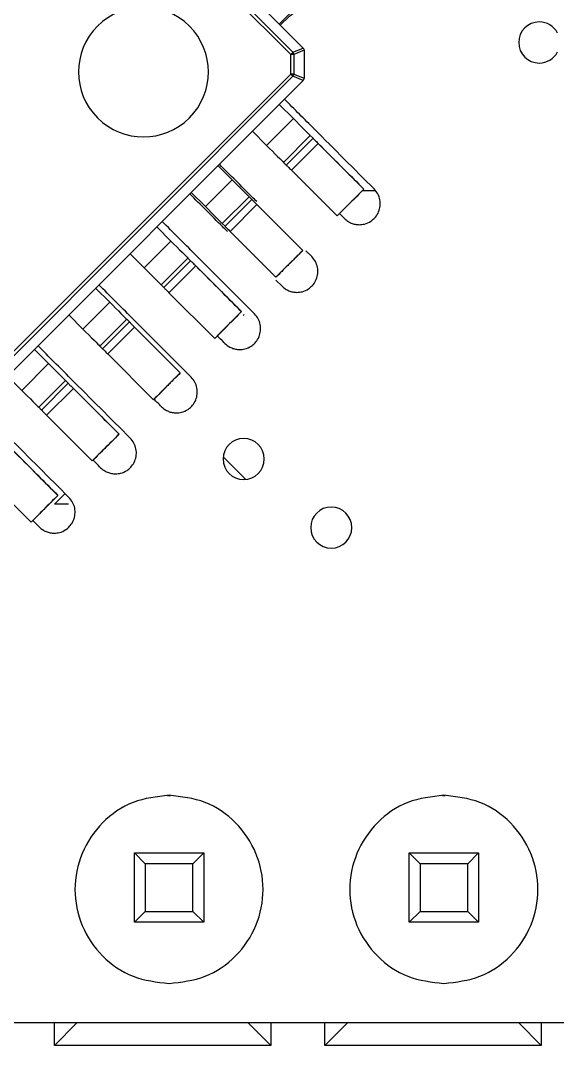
# Model space of a CAD drawing. Header units: millimetres. Extents: x 53 to 376, y 29 to 265.
# Drawn here: x 307.066 to 309.548, y 88.933 to 93.667 of the extents above; entities that cross this region are included whole.
import ezdxf

# ---------------------------------------------------------------- set-up
doc = ezdxf.new("R2010")
doc.units = ezdxf.units.MM

msp = doc.modelspace()

# ---------------------------------------------------------------- linework, layer by layer
at = {"color": 7, "linetype": 'Continuous', "lineweight": 25}
for p, q in [((306.0479, 95.8648), (308.3725, 93.5401)), ((308.3152, 93.5102), (306.0179, 95.8075)), ((306.0282, 95.8178), (308.3255, 93.5205)), ((308.262, 93.6506), (308.3273, 93.7159)), ((308.3152, 93.4199), (308.3152, 93.5102)), ((308.3298, 93.5102), (308.3152, 93.5102)), ((308.3255, 93.5205), (308.3727, 93.54)), ((308.3769, 93.5297), (308.3298, 93.5102)), ((308.3298, 93.5102), (308.3298, 93.4199)), ((308.3725, 93.5401), (308.3727, 93.54)), ((308.3769, 93.5297), (308.3769, 93.5295)), ((308.3769, 93.5295), (308.3769, 93.4005)), ((306.0179, 91.1226), (308.3152, 93.4199)), ((308.3298, 93.4199), (308.3152, 93.4199)), ((308.3298, 93.4199), (308.3769, 93.4003)), ((308.3255, 93.4096), (306.0282, 91.1123)), ((308.3725, 93.3899), (306.0479, 91.0652)), ((308.3727, 93.39), (308.3255, 93.4096)), ((308.3727, 93.39), (308.3725, 93.3899)), ((308.3769, 93.4005), (308.3769, 93.4003)), ((308.262, 93.2794), (308.3273, 93.2141)), ((308.2035, 93.0904), (308.3273, 93.2141)), ((308.1383, 93.1557), (308.2035, 93.0904)), ((308.2819, 93.0121), (308.4056, 93.1358)), ((308.4056, 93.1358), (308.4181, 93.1233)), ((308.2944, 92.9996), (308.4181, 93.1233)), ((308.3182, 92.9758), (308.4419, 93.0995)), ((308.4419, 93.0995), (308.6532, 92.8882)), ((307.9792, 92.9966), (308.0444, 92.9313)), ((308.2819, 93.0121), (308.2944, 92.9996)), ((308.3182, 92.9758), (308.5295, 92.7644)), ((307.9207, 92.8076), (308.0444, 92.9313)), ((307.8554, 92.8728), (307.9207, 92.8076)), ((307.999, 92.7292), (308.1228, 92.853)), ((308.1228, 92.853), (308.1353, 92.8405)), ((308.5295, 92.7644), (308.6532, 92.8882)), ((308.6479, 92.8828), (308.7053, 92.8828)), ((308.0115, 92.7167), (308.1353, 92.8405)), ((308.0353, 92.6929), (308.1591, 92.8167)), ((308.1591, 92.8167), (308.3704, 92.6053)), ((307.6963, 92.7137), (307.7616, 92.6485)), ((307.999, 92.7292), (308.0115, 92.7167)), ((308.0353, 92.6929), (308.2467, 92.4816)), ((307.6379, 92.5247), (307.7616, 92.6485)), ((307.5726, 92.59), (307.6379, 92.5247)), ((307.7162, 92.4464), (307.8399, 92.5701)), ((307.8399, 92.5701), (307.8524, 92.5576)), ((308.2467, 92.4816), (308.3704, 92.6053)), ((308.412, 92.5768), (308.3846, 92.6042)), ((307.7287, 92.4339), (307.8524, 92.5576)), ((307.7525, 92.4101), (307.8762, 92.5338)), ((307.8762, 92.5338), (308.0876, 92.3225)), ((308.2752, 92.44), (308.2466, 92.4686)), ((307.4135, 92.4309), (307.4788, 92.3656)), ((307.7162, 92.4464), (307.7287, 92.4339)), ((307.7525, 92.4101), (307.9638, 92.1987)), ((307.355, 92.2419), (307.4788, 92.3656)), ((307.2898, 92.3071), (307.355, 92.2419)), ((307.4334, 92.1635), (307.5571, 92.2873)), ((307.5571, 92.2873), (307.5696, 92.2748)), ((307.9638, 92.1987), (308.0876, 92.3225)), ((308.1, 92.3101), (308.0955, 92.3055)), ((307.4458, 92.151), (307.5696, 92.2748)), ((307.4697, 92.1272), (307.5934, 92.251)), ((307.5934, 92.251), (307.8047, 92.0396)), ((307.1307, 92.148), (307.1959, 92.0828)), ((307.4334, 92.1635), (307.4458, 92.151)), ((307.4697, 92.1272), (307.681, 91.9159)), ((307.0722, 91.959), (307.1959, 92.0828)), ((307.681, 91.9159), (307.8047, 92.0396)), ((307.0069, 92.0243), (307.0722, 91.959)), ((307.1505, 91.8807), (307.2743, 92.0044)), ((307.2743, 92.0044), (307.2867, 91.9919)), ((307.163, 91.8682), (307.2867, 91.9919)), ((307.1868, 91.8444), (307.3106, 91.9681)), ((307.3106, 91.9681), (307.5219, 91.7568)), ((307.1505, 91.8807), (307.163, 91.8682)), ((307.1868, 91.8444), (307.3981, 91.6331)), ((307.3981, 91.6331), (307.5219, 91.7568)), ((307.0277, 91.6853), (307.239, 91.474)), ((308.0032, 91.6524), (308.1081, 91.5475)), ((306.904, 91.5615), (307.1153, 91.3502)), ((307.1153, 91.3502), (307.239, 91.474)), ((307.2724, 91.4824), (307.2228, 91.4328)), ((307.2887, 91.4328), (307.2228, 91.4328)), ((307.7463, 90.0872), (307.7593, 90.0872)), ((309.0163, 90.0872), (309.0293, 90.0872)), ((307.5928, 89.8222), (307.9128, 89.8222)), ((307.5928, 89.8222), (307.6428, 89.7722)), ((307.5928, 89.5022), (307.5928, 89.8222)), ((307.9128, 89.8222), (307.8628, 89.7722)), ((307.9128, 89.8222), (307.9128, 89.5022)), ((308.8628, 89.8222), (309.1828, 89.8222)), ((308.8628, 89.8222), (308.9128, 89.7722)), ((308.8628, 89.5022), (308.8628, 89.8222)), ((309.1828, 89.8222), (309.1328, 89.7722)), ((309.1828, 89.8222), (309.1828, 89.5022)), ((307.8628, 89.7722), (307.6428, 89.7722)), ((307.6428, 89.7722), (307.6428, 89.5522)), ((307.8628, 89.5522), (307.8628, 89.7722)), ((309.1328, 89.7722), (308.9128, 89.7722)), ((308.9128, 89.7722), (308.9128, 89.5522)), ((309.1328, 89.5522), (309.1328, 89.7722)), ((307.6428, 89.5522), (307.5928, 89.5022)), ((307.6428, 89.5522), (307.8628, 89.5522)), ((307.8628, 89.5522), (307.9128, 89.5022)), ((308.9128, 89.5522), (308.8628, 89.5022)), ((308.9128, 89.5522), (309.1328, 89.5522)), ((309.1328, 89.5522), (309.1828, 89.5022)), ((307.7309, 89.5022), (307.5928, 89.5022)), ((307.9128, 89.5022), (307.7746, 89.5022)), ((309.0009, 89.5022), (308.8628, 89.5022)), ((309.1828, 89.5022), (309.0446, 89.5022)), ((319.8228, 89.0372), (298.2228, 89.0372)), ((307.3272, 89.0372), (307.2228, 88.9328)), ((307.2228, 88.9328), (307.2228, 89.0372)), ((308.1184, 89.0372), (308.2228, 88.9328)), ((308.2228, 89.0372), (308.2228, 88.9328)), ((308.5772, 89.0372), (308.4728, 88.9328)), ((308.4728, 88.9328), (308.4728, 89.0372)), ((309.3684, 89.0372), (309.4728, 88.9328)), ((309.4728, 89.0372), (309.4728, 88.9328)), ((308.2228, 88.9328), (307.2228, 88.9328)), ((309.4728, 88.9328), (308.4728, 88.9328))]:
    msp.add_line(p, q, dxfattribs=at)
at = {"color": 7, "linetype": 'Continuous', "lineweight": 25, "flags": 128}
for points in [[(308.3255, 93.5205), (308.3249, 93.5199), (308.3241, 93.5191), (308.323, 93.518), (308.3217, 93.5167), (308.3203, 93.5152), (308.3187, 93.5136), (308.317, 93.5119), (308.3152, 93.5102)], [(308.3255, 93.4096), (308.3249, 93.4101), (308.3241, 93.411), (308.323, 93.412), (308.3217, 93.4133), (308.3203, 93.4148), (308.3187, 93.4164), (308.317, 93.4181), (308.3152, 93.4199)], [(308.3273, 93.2141), (308.3411, 93.2003), (308.3545, 93.1869), (308.3671, 93.1744), (308.3784, 93.163), (308.3882, 93.1532), (308.3962, 93.1452), (308.402, 93.1394), (308.4056, 93.1358)], [(308.2035, 93.0904), (308.2174, 93.0766), (308.2308, 93.0632), (308.2433, 93.0506), (308.2547, 93.0393), (308.2645, 93.0295), (308.2724, 93.0215), (308.2783, 93.0156), (308.2819, 93.0121)], [(308.4181, 93.1233), (308.4192, 93.1222), (308.421, 93.1204), (308.4234, 93.1181), (308.4263, 93.1151), (308.4297, 93.1117), (308.4336, 93.1079), (308.4376, 93.1038), (308.4419, 93.0995)], [(308.2944, 92.9996), (308.2955, 92.9985), (308.2972, 92.9967), (308.2996, 92.9943), (308.3026, 92.9914), (308.306, 92.9879), (308.3098, 92.9841), (308.3139, 92.98), (308.3182, 92.9758)], [(308.0444, 92.9313), (308.0583, 92.9175), (308.0717, 92.9041), (308.0842, 92.8915), (308.0956, 92.8802), (308.1054, 92.8704), (308.1133, 92.8624), (308.1192, 92.8565), (308.1228, 92.853)], [(307.9207, 92.8076), (307.9345, 92.7937), (307.9479, 92.7803), (307.9605, 92.7678), (307.9718, 92.7564), (307.9816, 92.7466), (307.9896, 92.7387), (307.9955, 92.7328), (307.999, 92.7292)], [(308.1353, 92.8405), (308.1364, 92.8394), (308.1381, 92.8376), (308.1405, 92.8352), (308.1435, 92.8323), (308.1469, 92.8288), (308.1507, 92.825), (308.1548, 92.8209), (308.1591, 92.8167)], [(308.0115, 92.7167), (308.0126, 92.7156), (308.0144, 92.7139), (308.0168, 92.7115), (308.0197, 92.7085), (308.0232, 92.7051), (308.027, 92.7013), (308.0311, 92.6972), (308.0353, 92.6929)], [(307.7616, 92.6485), (307.7754, 92.6346), (307.7888, 92.6212), (307.8014, 92.6087), (307.8127, 92.5973), (307.8225, 92.5875), (307.8305, 92.5796), (307.8364, 92.5737), (307.8399, 92.5701)], [(307.6379, 92.5247), (307.6517, 92.5109), (307.6651, 92.4975), (307.6776, 92.4849), (307.689, 92.4736), (307.6988, 92.4638), (307.7068, 92.4558), (307.7126, 92.45), (307.7162, 92.4464)], [(307.8524, 92.5576), (307.8535, 92.5565), (307.8553, 92.5548), (307.8577, 92.5524), (307.8606, 92.5494), (307.8641, 92.546), (307.8679, 92.5422), (307.872, 92.5381), (307.8762, 92.5338)], [(307.7287, 92.4339), (307.7298, 92.4328), (307.7316, 92.431), (307.7339, 92.4286), (307.7369, 92.4257), (307.7403, 92.4223), (307.7441, 92.4184), (307.7482, 92.4143), (307.7525, 92.4101)], [(307.4788, 92.3656), (307.4926, 92.3518), (307.506, 92.3384), (307.5185, 92.3258), (307.5299, 92.3145), (307.5397, 92.3047), (307.5477, 92.2967), (307.5535, 92.2909), (307.5571, 92.2873)], [(307.355, 92.2419), (307.3688, 92.2281), (307.3822, 92.2147), (307.3948, 92.2021), (307.4061, 92.1907), (307.416, 92.1809), (307.4239, 92.173), (307.4298, 92.1671), (307.4334, 92.1635)], [(307.5696, 92.2748), (307.5707, 92.2737), (307.5725, 92.2719), (307.5748, 92.2695), (307.5778, 92.2666), (307.5812, 92.2632), (307.585, 92.2593), (307.5891, 92.2552), (307.5934, 92.251)], [(307.4458, 92.151), (307.4469, 92.1499), (307.4487, 92.1482), (307.4511, 92.1458), (307.454, 92.1428), (307.4575, 92.1394), (307.4613, 92.1356), (307.4654, 92.1315), (307.4697, 92.1272)], [(307.1959, 92.0828), (307.2097, 92.069), (307.2231, 92.0556), (307.2357, 92.043), (307.247, 92.0316), (307.2569, 92.0218), (307.2648, 92.0139), (307.2707, 92.008), (307.2743, 92.0044)], [(307.0722, 91.959), (307.086, 91.9452), (307.0994, 91.9318), (307.1119, 91.9192), (307.1233, 91.9079), (307.1331, 91.8981), (307.1411, 91.8901), (307.1469, 91.8843), (307.1505, 91.8807)], [(307.2867, 91.9919), (307.2878, 91.9908), (307.2896, 91.9891), (307.292, 91.9867), (307.2949, 91.9837), (307.2984, 91.9803), (307.3022, 91.9765), (307.3063, 91.9724), (307.3106, 91.9681)], [(307.163, 91.8682), (307.1641, 91.8671), (307.1659, 91.8653), (307.1683, 91.8629), (307.1712, 91.86), (307.1746, 91.8566), (307.1784, 91.8528), (307.1825, 91.8487), (307.1868, 91.8444)]]:
    msp.add_lwpolyline(points, dxfattribs=at)
at = {"color": 7, "linetype": 'Continuous', "lineweight": 25}
for centre, radius, start, end in [((307.6345, 93.4297), 0.3, 315, 135), ((309.4633, 93.5658), 0.095, 90, 270), ((309.4633, 93.5658), 0.095, 27.2039, 90), ((307.6345, 93.4297), 0.3, 135, 315), ((308.3143, 93.5098), 0.0155, 1.4375, 43.5623), ((309.4633, 93.5658), 0.095, 270, 332.7961), ((308.3143, 93.4203), 0.0155, 316.4377, 358.5625), ((308.0976, 91.6419), 0.095, 90, 270), ((308.0976, 91.6419), 0.095, 270, 90), ((308.5022, 91.3251), 0.095, 90, 270), ((308.5022, 91.3251), 0.095, 270, 90)]:
    msp.add_arc(centre, radius, start, end, dxfattribs=at)
for points, knots in [([(308.2663, 93.6463), (308.3436, 93.7184), (308.4966, 93.8611), (308.6495, 94.0037), (308.7252, 94.0743)], [0, 0, 0, 0, 0.505472, 1, 1, 1, 1]), ([(308.3769, 93.5297), (308.3767, 93.5318), (308.3762, 93.5357), (308.3737, 93.5387), (308.3727, 93.54)], [0, 0, 0, 0, 0.559961, 1, 1, 1, 1]), ([(308.3727, 93.39), (308.374, 93.3918), (308.3764, 93.3948), (308.3768, 93.3986), (308.3769, 93.4003)], [0, 0, 0, 0, 0.559967, 1, 1, 1, 1]), ([(308.7004, 92.8893), (308.6084, 92.9813), (308.4704, 93.1194), (308.3323, 93.2575), (308.2862, 93.3036)], [0, 0, 0, 0, 0.666121, 1, 1, 1, 1]), ([(308.4419, 93.0995), (308.4814, 93.06), (308.5521, 92.9894), (308.6223, 92.9191), (308.6532, 92.8882)], [0, 0, 0, 0, 0.558988, 1, 1, 1, 1]), ([(308.158, 92.8308), (308.1506, 92.8381), (308.0932, 92.8955), (308.0358, 92.953), (307.9857, 93.0031)], [0, 0, 0, 0, 0.127261, 1, 1, 1, 1]), ([(308.0224, 92.6928), (308.0147, 92.7005), (307.9569, 92.7584), (307.899, 92.8162), (307.8489, 92.8663)], [0, 0, 0, 0, 0.133374, 1, 1, 1, 1]), ([(308.6532, 92.8882), (308.6429, 92.8779), (308.6229, 92.8578), (308.5822, 92.8172), (308.5567, 92.7916), (308.5406, 92.7756)], [0, 0, 0, 0, 0.282101, 0.549257, 1, 1, 1, 1]), ([(308.632, 92.7242), (308.6401, 92.7248), (308.6591, 92.7262), (308.6824, 92.7371), (308.6983, 92.75), (308.711, 92.764), (308.7227, 92.7833), (308.7297, 92.8113), (308.7282, 92.8399), (308.7189, 92.8674), (308.7066, 92.882), (308.7004, 92.8893)], [0, 0, 0, 0, 0.106531, 0.249802, 0.330889, 0.375031, 0.499759, 0.624723, 0.749686, 0.874431, 1, 1, 1, 1]), ([(308.5636, 92.7526), (308.5593, 92.7569), (308.5517, 92.7645), (308.544, 92.7722), (308.5406, 92.7756)], [0, 0, 0, 0, 0.560005, 1, 1, 1, 1]), ([(308.5636, 92.7526), (308.5684, 92.7483), (308.5778, 92.7399), (308.5948, 92.7311), (308.613, 92.7253), (308.6257, 92.7246), (308.632, 92.7242)], [0, 0, 0, 0, 0.250001, 0.500002, 0.75, 1, 1, 1, 1]), ([(308.1476, 92.3125), (308.0557, 92.4045), (307.9136, 92.5466), (307.7715, 92.6886), (307.7214, 92.7388)], [0, 0, 0, 0, 0.647317, 1, 1, 1, 1]), ([(308.3704, 92.6053), (308.3592, 92.5941), (308.3376, 92.5726), (308.2926, 92.5275), (308.2643, 92.4992), (308.2467, 92.4816)], [0, 0, 0, 0, 0.289933, 0.556056, 1, 1, 1, 1]), ([(308.3436, 92.4117), (308.3516, 92.4123), (308.3706, 92.4137), (308.394, 92.4246), (308.4098, 92.4374), (308.4226, 92.4515), (308.4342, 92.4708), (308.4412, 92.4987), (308.4398, 92.5274), (308.4304, 92.5549), (308.4181, 92.5695), (308.412, 92.5768)], [0, 0, 0, 0, 0.10653, 0.249802, 0.330889, 0.37503, 0.499759, 0.624723, 0.749686, 0.874431, 1, 1, 1, 1]), ([(307.8762, 92.5338), (307.9157, 92.4943), (307.9864, 92.4237), (308.0566, 92.3535), (308.0876, 92.3225)], [0, 0, 0, 0, 0.558963, 1, 1, 1, 1]), ([(307.8551, 92.0199), (307.7631, 92.1119), (307.621, 92.254), (307.4789, 92.3961), (307.4288, 92.4462)], [0, 0, 0, 0, 0.647317, 1, 1, 1, 1]), ([(308.2752, 92.44), (308.2799, 92.4358), (308.2894, 92.4274), (308.3063, 92.4186), (308.3246, 92.4128), (308.3372, 92.4121), (308.3436, 92.4117)], [0, 0, 0, 0, 0.25, 0.5, 0.750001, 1, 1, 1, 1]), ([(308.0876, 92.3225), (308.0774, 92.3123), (308.0576, 92.2925), (308.0166, 92.2516), (307.9916, 92.2266), (307.9758, 92.2108)], [0, 0, 0, 0, 0.281689, 0.546178, 1, 1, 1, 1]), ([(308.0792, 92.1474), (308.0873, 92.148), (308.1063, 92.1494), (308.1296, 92.1603), (308.1455, 92.1731), (308.1582, 92.1871), (308.1699, 92.2065), (308.1769, 92.2344), (308.1754, 92.2631), (308.1661, 92.2906), (308.1538, 92.3052), (308.1476, 92.3125)], [0, 0, 0, 0, 0.10653, 0.249802, 0.330888, 0.37503, 0.499759, 0.624723, 0.749686, 0.874431, 1, 1, 1, 1]), ([(308.0109, 92.1757), (308.0043, 92.1823), (307.9926, 92.1939), (307.981, 92.2056), (307.9758, 92.2108)], [0, 0, 0, 0, 0.560006, 1, 1, 1, 1]), ([(307.5735, 91.7384), (307.4815, 91.8304), (307.3395, 91.9724), (307.1974, 92.1145), (307.1473, 92.1646)], [0, 0, 0, 0, 0.647316, 1, 1, 1, 1]), ([(308.0109, 92.1757), (308.0156, 92.1715), (308.025, 92.163), (308.042, 92.1543), (308.0602, 92.1485), (308.0729, 92.1478), (308.0792, 92.1474)], [0, 0, 0, 0, 0.25, 0.5, 0.750001, 1, 1, 1, 1]), ([(307.8047, 92.0396), (307.795, 92.0299), (307.7802, 92.0152), (307.759, 91.994), (307.7262, 91.9614), (307.7024, 91.9376), (307.6831, 91.9183)], [0, 0, 0, 0, 0.251406, 0.382978, 0.501631, 1, 1, 1, 1]), ([(307.7867, 91.8548), (307.7947, 91.8554), (307.8137, 91.8568), (307.8371, 91.8677), (307.8529, 91.8805), (307.8657, 91.8946), (307.8773, 91.9139), (307.8843, 91.9418), (307.8828, 91.9705), (307.8735, 91.998), (307.8612, 92.0126), (307.8551, 92.0199)], [0, 0, 0, 0, 0.106531, 0.249802, 0.330889, 0.375031, 0.499759, 0.624723, 0.749686, 0.874431, 1, 1, 1, 1]), ([(307.3106, 91.9681), (307.35, 91.9287), (307.4206, 91.8581), (307.4909, 91.7878), (307.5219, 91.7568)], [0, 0, 0, 0, 0.559514, 1, 1, 1, 1]), ([(307.7183, 91.8831), (307.7117, 91.8897), (307.7, 91.9014), (307.6883, 91.9132), (307.6831, 91.9183)], [0, 0, 0, 0, 0.560009, 1, 1, 1, 1]), ([(307.2903, 91.4644), (307.1983, 91.5564), (307.0578, 91.6969), (306.9173, 91.8375), (306.8687, 91.8861)], [0, 0, 0, 0, 0.654413, 1, 1, 1, 1]), ([(307.7183, 91.8831), (307.723, 91.8789), (307.7325, 91.8705), (307.7494, 91.8617), (307.7677, 91.8559), (307.7803, 91.8552), (307.7867, 91.8548)], [0, 0, 0, 0, 0.2499979, 0.4999987, 0.7500001, 1, 1, 1, 1]), ([(307.5219, 91.7568), (307.511, 91.7459), (307.49, 91.725), (307.4456, 91.6805), (307.4187, 91.6536), (307.4017, 91.6366)], [0, 0, 0, 0, 0.285991, 0.549397, 1, 1, 1, 1]), ([(307.5051, 91.5733), (307.5132, 91.5739), (307.5322, 91.5753), (307.5555, 91.5861), (307.5714, 91.599), (307.5841, 91.613), (307.5958, 91.6324), (307.6028, 91.6603), (307.6013, 91.689), (307.592, 91.7165), (307.5797, 91.7311), (307.5735, 91.7384)], [0, 0, 0, 0, 0.106531, 0.249801, 0.330889, 0.375031, 0.49976, 0.624724, 0.749686, 0.874432, 1, 1, 1, 1]), ([(307.0277, 91.6853), (307.0672, 91.6458), (307.1378, 91.5752), (307.2081, 91.5049), (307.239, 91.474)], [0, 0, 0, 0, 0.55924, 1, 1, 1, 1]), ([(307.4367, 91.6016), (307.4302, 91.6081), (307.4185, 91.6198), (307.4068, 91.6315), (307.4017, 91.6366)], [0, 0, 0, 0, 0.560007, 1, 1, 1, 1]), ([(307.4367, 91.6016), (307.4415, 91.5974), (307.4509, 91.5889), (307.4679, 91.5801), (307.4861, 91.5744), (307.4988, 91.5736), (307.5051, 91.5733)], [0, 0, 0, 0, 0.250001, 0.499999, 0.75, 1, 1, 1, 1]), ([(307.239, 91.474), (307.2285, 91.4634), (307.208, 91.443), (307.1656, 91.4006), (307.1396, 91.3745), (307.1231, 91.3581)], [0, 0, 0, 0, 0.283833, 0.548734, 1, 1, 1, 1]), ([(307.2219, 91.2993), (307.23, 91.2999), (307.249, 91.3013), (307.2723, 91.3122), (307.2882, 91.3251), (307.3009, 91.3391), (307.3126, 91.3584), (307.3196, 91.3864), (307.3181, 91.415), (307.3088, 91.4425), (307.2965, 91.4571), (307.2903, 91.4644)], [0, 0, 0, 0, 0.106529, 0.249802, 0.330889, 0.37503, 0.499759, 0.624723, 0.749685, 0.874431, 1, 1, 1, 1]), ([(307.1535, 91.3277), (307.1479, 91.3333), (307.1377, 91.3435), (307.1276, 91.3536), (307.1231, 91.3581)], [0, 0, 0, 0, 0.56001, 1, 1, 1, 1]), ([(307.1535, 91.3277), (307.1583, 91.3234), (307.1677, 91.315), (307.1847, 91.3062), (307.2029, 91.3004), (307.2156, 91.2997), (307.2219, 91.2993)], [0, 0, 0, 0, 0.249999, 0.500002, 0.750001, 1, 1, 1, 1]), ([(307.7528, 90.0885), (307.6959, 90.082), (307.5821, 90.0689), (307.4375, 89.9684), (307.3408, 89.8248), (307.3069, 89.6539), (307.3408, 89.4831), (307.4375, 89.3395), (307.5821, 89.239), (307.6959, 89.2259), (307.7528, 89.2194)], [0, 0, 0, 0, 0.125, 0.25, 0.375, 0.5, 0.625, 0.75, 0.875, 1, 1, 1, 1]), ([(307.7528, 89.2194), (307.8096, 89.2259), (307.9234, 89.239), (308.068, 89.3395), (308.1647, 89.4831), (308.1986, 89.6539), (308.1647, 89.8248), (308.068, 89.9684), (307.9234, 90.0689), (307.8096, 90.082), (307.7528, 90.0885)], [0, 0, 0, 0, 0.125, 0.25, 0.375, 0.5, 0.625, 0.75, 0.875, 1, 1, 1, 1]), ([(309.0228, 90.0885), (308.9659, 90.082), (308.8521, 90.0689), (308.7075, 89.9684), (308.6108, 89.8248), (308.5769, 89.6539), (308.6108, 89.4831), (308.7075, 89.3395), (308.8521, 89.239), (308.9659, 89.2259), (309.0228, 89.2194)], [0, 0, 0, 0, 0.125, 0.25, 0.375, 0.5, 0.625, 0.75, 0.875, 1, 1, 1, 1]), ([(309.0228, 89.2194), (309.0796, 89.2259), (309.1934, 89.239), (309.338, 89.3395), (309.4347, 89.4831), (309.4686, 89.6539), (309.4347, 89.8248), (309.338, 89.9684), (309.1934, 90.0689), (309.0796, 90.082), (309.0228, 90.0885)], [0, 0, 0, 0, 0.125, 0.2499999, 0.375, 0.5, 0.625, 0.7500001, 0.875, 1, 1, 1, 1]), ([(307.5928, 89.8222), (307.6119, 89.8222), (307.6475, 89.8222), (307.7089, 89.8222), (307.7778, 89.8222), (307.8495, 89.8222), (307.8904, 89.8222), (307.9128, 89.8222)], [0, 0, 0, 0, 0.209854, 0.389583, 0.55215, 0.756113, 1, 1, 1, 1]), ([(307.5928, 89.5022), (307.5928, 89.5213), (307.5928, 89.5569), (307.5928, 89.619), (307.5928, 89.6879), (307.5928, 89.7588), (307.5928, 89.7998), (307.5928, 89.8222)], [0, 0, 0, 0, 0.205111, 0.381223, 0.543783, 0.751529, 1, 1, 1, 1]), ([(307.9128, 89.8222), (307.9128, 89.803), (307.9128, 89.7674), (307.9128, 89.7064), (307.9128, 89.6381), (307.9128, 89.5657), (307.9128, 89.5245), (307.9128, 89.5022)], [0, 0, 0, 0, 0.213756, 0.397072, 0.560982, 0.761675, 1, 1, 1, 1]), ([(308.8628, 89.8222), (308.8819, 89.8222), (308.9175, 89.8222), (308.9789, 89.8222), (309.0478, 89.8222), (309.1195, 89.8222), (309.1604, 89.8222), (309.1828, 89.8222)], [0, 0, 0, 0, 0.209853, 0.389584, 0.55215, 0.756113, 1, 1, 1, 1]), ([(308.8628, 89.5022), (308.8628, 89.5213), (308.8628, 89.5569), (308.8628, 89.619), (308.8628, 89.6879), (308.8628, 89.7588), (308.8628, 89.7998), (308.8628, 89.8222)], [0, 0, 0, 0, 0.205111, 0.381223, 0.543783, 0.751529, 1, 1, 1, 1]), ([(309.1828, 89.8222), (309.1828, 89.803), (309.1828, 89.7674), (309.1828, 89.7064), (309.1828, 89.6381), (309.1828, 89.5657), (309.1828, 89.5245), (309.1828, 89.5022)], [0, 0, 0, 0, 0.213756, 0.397072, 0.560982, 0.761675, 1, 1, 1, 1]), ([(307.9128, 89.5022), (307.8936, 89.5022), (307.8582, 89.5022), (307.7968, 89.5022), (307.7276, 89.5022), (307.6559, 89.5022), (307.6151, 89.5022), (307.5928, 89.5022)], [0, 0, 0, 0, 0.210666, 0.390222, 0.551827, 0.755245, 1, 1, 1, 1]), ([(309.1828, 89.5022), (309.1636, 89.5022), (309.1282, 89.5022), (309.0668, 89.5022), (308.9976, 89.5022), (308.9259, 89.5022), (308.8851, 89.5022), (308.8628, 89.5022)], [0, 0, 0, 0, 0.210666, 0.390223, 0.551827, 0.755245, 1, 1, 1, 1])]:
    msp.add_open_spline(points, degree=3, knots=knots, dxfattribs=at)

doc.saveas('drawing.dxf')
